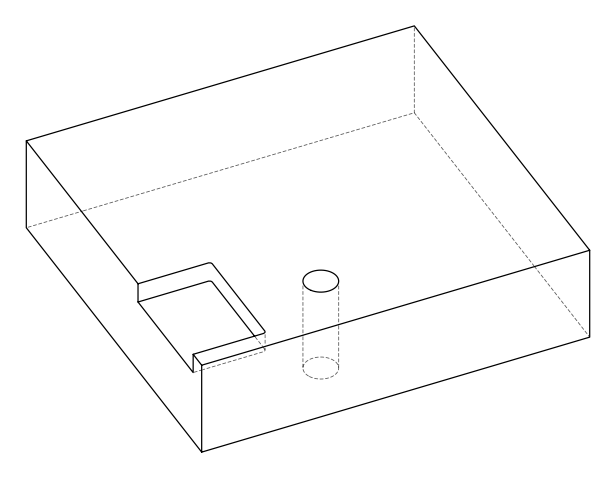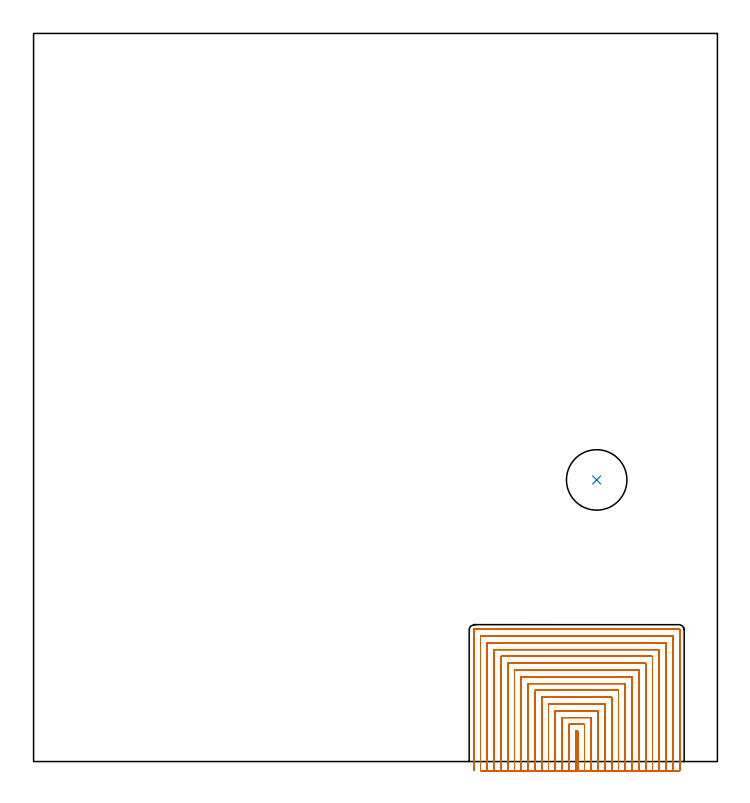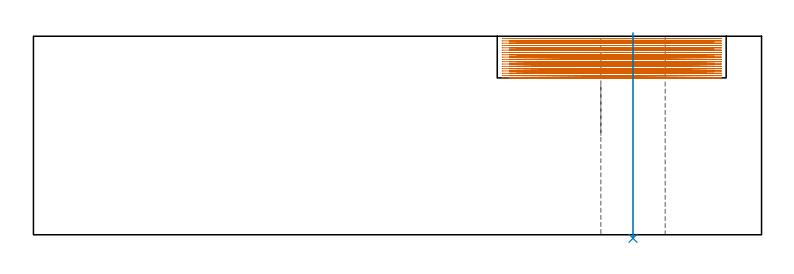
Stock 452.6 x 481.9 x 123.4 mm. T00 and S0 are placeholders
(PLAN: 2 operations, 1 tool changes, 187 min)
(1 MILL_SLOT | SLOT_PARTIAL_RECTANGULAR | NXT0201_008 | Follow Part, ap 1.5, ae 75% | 186.45 min | 333811 mm3)
(2 INDEXABLE_INSERT_DRILL_THROUGH_HOLE_FROM_SOLID | STEP1HOLE | NXT0302_035 | 0.51 min | 154961 mm3)
(TOOL NXT0201_008 | ENDMILL 6mm [2P460-0600-NA 1630] | D6 FL26 Z6)
(TOOL NXT0302_035 | Index. Insert Drill 40mm [880-D4000L40-05] | D40 PA176 FL200 Z2)
(OP 1 MILL_SLOT)
G17 G21 G94 G90
T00 M6
G54
G17 G0 G90 X360.1 Y-6. S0 M3
G43 Z133.4 H1
Z121.961
G94 G1 Y-3. F250.
Y20.1 F500.
X358.8
Y-3.
Y-6. F250.
X364.6
Y-3.
Y24.6 F500.
X354.3
Y-3.
Y-6. F250.
X369.1
Y-3.
Y29.1 F500.
X349.8
Y-3.
Y-6. F250.
X373.6
Y-3.
Y33.6 F500.
X345.3
Y-3.
Y-6. F250.
X378.1
Y-3.
Y38.1 F500.
X340.8
Y-3.
Y-6. F250.
X382.6
Y-3.
Y42.6 F500.
X336.3
Y-3.
Y-6. F250.
X387.1
Y-3.
Y47.1 F500.
X331.8
Y-3.
Y-6. F250.
X391.6
Y-3.
Y51.6 F500.
X327.3
Y-3.
Y-6. F250.
X396.1
Y-3.
Y56.1 F500.
X322.8
Y-3.
Y-6. F250.
X400.6
Y-3.
Y60.6 F500.
X318.3
Y-3.
Y-6. F250.
X405.1
Y-3.
Y65.1 F500.
X313.8
Y-3.
Y-6. F250.
X409.6
Y-3.
Y69.6 F500.
X309.3
Y-3.
Y-6. F250.
X414.1
Y-3.
Y74.1 F500.
X304.8
Y-3.
Y-6. F250.
X418.6
Y-3.
Y78.6 F500.
X300.3
Y-3.
Y-6. F250.
X423.1
Y-3.
Y83.1 F500.
X295.8
Y-3.
Y-6. F250.
X427.6
Y-3.
Y87.3 F500.
G3 X427.3 Y87.6 R0.3
G1 X291.6
G3 X291.3 Y87.3 R0.3
G1 Y-3.
Y-6. F250.
G0 X360.1 Z120.522
G1 Y-3.
Y20.1 F500.
X358.8
Y-3.
Y-6. F250.
X364.6
Y-3.
Y24.6 F500.
X354.3
Y-3.
Y-6. F250.
X369.1
Y-3.
Y29.1 F500.
X349.8
Y-3.
Y-6. F250.
X373.6
Y-3.
Y33.6 F500.
X345.3
Y-3.
Y-6. F250.
X378.1
Y-3.
Y38.1 F500.
X340.8
Y-3.
Y-6. F250.
X382.6
Y-3.
Y42.6 F500.
X336.3
Y-3.
Y-6. F250.
X387.1
Y-3.
Y47.1 F500.
X331.8
Y-3.
Y-6. F250.
X391.6
Y-3.
Y51.6 F500.
X327.3
Y-3.
Y-6. F250.
X396.1
Y-3.
Y56.1 F500.
X322.8
Y-3.
Y-6. F250.
X400.6
Y-3.
Y60.6 F500.
X318.3
Y-3.
Y-6. F250.
X405.1
Y-3.
Y65.1 F500.
X313.8
Y-3.
Y-6. F250.
X409.6
Y-3.
Y69.6 F500.
X309.3
Y-3.
Y-6. F250.
X414.1
Y-3.
Y74.1 F500.
X304.8
Y-3.
Y-6. F250.
X418.6
Y-3.
Y78.6 F500.
X300.3
Y-3.
Y-6. F250.
X423.1
Y-3.
Y83.1 F500.
X295.8
Y-3.
Y-6. F250.
X427.6
Y-3.
Y87.3 F500.
G3 X427.3 Y87.6 R0.3
G1 X291.6
G3 X291.3 Y87.3 R0.3
G1 Y-3.
Y-6. F250.
G0 X360.1 Z119.083
G1 Y-3.
Y20.1 F500.
X358.8
Y-3.
Y-6. F250.
X364.6
Y-3.
Y24.6 F500.
X354.3
Y-3.
Y-6. F250.
X369.1
Y-3.
Y29.1 F500.
X349.8
Y-3.
Y-6. F250.
X373.6
Y-3.
Y33.6 F500.
X345.3
Y-3.
Y-6. F250.
X378.1
Y-3.
Y38.1 F500.
X340.8
Y-3.
Y-6. F250.
X382.6
Y-3.
Y42.6 F500.
X336.3
Y-3.
Y-6. F250.
X387.1
Y-3.
Y47.1 F500.
X331.8
Y-3.
Y-6. F250.
X391.6
Y-3.
Y51.6 F500.
X327.3
Y-3.
Y-6. F250.
X396.1
Y-3.
Y56.1 F500.
X322.8
Y-3.
Y-6. F250.
X400.6
Y-3.
Y60.6 F500.
X318.3
Y-3.
Y-6. F250.
X405.1
Y-3.
Y65.1 F500.
X313.8
Y-3.
Y-6. F250.
X409.6
Y-3.
Y69.6 F500.
X309.3
Y-3.
Y-6. F250.
X414.1
Y-3.
Y74.1 F500.
X304.8
Y-3.
Y-6. F250.
X418.6
Y-3.
Y78.6 F500.
X300.3
Y-3.
Y-6. F250.
X423.1
Y-3.
Y83.1 F500.
X295.8
Y-3.
Y-6. F250.
X427.6
Y-3.
Y87.3 F500.
G3 X427.3 Y87.6 R0.3
G1 X291.6
G3 X291.3 Y87.3 R0.3
G1 Y-3.
Y-6. F250.
G0 X360.1 Z117.644
G1 Y-3.
Y20.1 F500.
X358.8
Y-3.
Y-6. F250.
X364.6
Y-3.
Y24.6 F500.
X354.3
Y-3.
Y-6. F250.
X369.1
Y-3.
Y29.1 F500.
X349.8
Y-3.
Y-6. F250.
X373.6
Y-3.
Y33.6 F500.
X345.3
Y-3.
Y-6. F250.
X378.1
Y-3.
Y38.1 F500.
X340.8
Y-3.
Y-6. F250.
X382.6
Y-3.
Y42.6 F500.
X336.3
Y-3.
Y-6. F250.
X387.1
Y-3.
Y47.1 F500.
X331.8
Y-3.
Y-6. F250.
X391.6
Y-3.
Y51.6 F500.
X327.3
Y-3.
Y-6. F250.
X396.1
Y-3.
Y56.1 F500.
X322.8
Y-3.
Y-6. F250.
X400.6
Y-3.
Y60.6 F500.
X318.3
Y-3.
Y-6. F250.
X405.1
Y-3.
Y65.1 F500.
X313.8
Y-3.
Y-6. F250.
X409.6
Y-3.
Y69.6 F500.
X309.3
Y-3.
Y-6. F250.
X414.1
Y-3.
Y74.1 F500.
X304.8
Y-3.
Y-6. F250.
X418.6
Y-3.
Y78.6 F500.
X300.3
Y-3.
Y-6. F250.
X423.1
Y-3.
Y83.1 F500.
X295.8
Y-3.
Y-6. F250.
X427.6
Y-3.
Y87.3 F500.
G3 X427.3 Y87.6 R0.3
G1 X291.6
G3 X291.3 Y87.3 R0.3
G1 Y-3.
Y-6. F250.
G0 X360.1 Z116.205
G1 Y-3.
Y20.1 F500.
X358.8
Y-3.
Y-6. F250.
X364.6
Y-3.
Y24.6 F500.
X354.3
Y-3.
Y-6. F250.
X369.1
Y-3.
Y29.1 F500.
X349.8
Y-3.
Y-6. F250.
X373.6
Y-3.
Y33.6 F500.
X345.3
Y-3.
Y-6. F250.
X378.1
Y-3.
Y38.1 F500.
X340.8
Y-3.
Y-6. F250.
X382.6
Y-3.
Y42.6 F500.
X336.3
Y-3.
Y-6. F250.
X387.1
Y-3.
Y47.1 F500.
X331.8
Y-3.
Y-6. F250.
X391.6
Y-3.
Y51.6 F500.
X327.3
Y-3.
Y-6. F250.
X396.1
Y-3.
Y56.1 F500.
X322.8
Y-3.
Y-6. F250.
X400.6
Y-3.
Y60.6 F500.
X318.3
Y-3.
Y-6. F250.
X405.1
Y-3.
Y65.1 F500.
X313.8
Y-3.
Y-6. F250.
X409.6
Y-3.
Y69.6 F500.
X309.3
Y-3.
Y-6. F250.
X414.1
Y-3.
Y74.1 F500.
X304.8
Y-3.
Y-6. F250.
X418.6
Y-3.
Y78.6 F500.
X300.3
Y-3.
Y-6. F250.
X423.1
Y-3.
Y83.1 F500.
X295.8
Y-3.
Y-6. F250.
X427.6
Y-3.
Y87.3 F500.
G3 X427.3 Y87.6 R0.3
G1 X291.6
G3 X291.3 Y87.3 R0.3
G1 Y-3.
Y-6. F250.
G0 X360.1 Z114.767
G1 Y-3.
Y20.1 F500.
X358.8
Y-3.
Y-6. F250.
X364.6
Y-3.
Y24.6 F500.
X354.3
Y-3.
Y-6. F250.
X369.1
Y-3.
Y29.1 F500.
X349.8
Y-3.
Y-6. F250.
X373.6
Y-3.
Y33.6 F500.
X345.3
Y-3.
Y-6. F250.
X378.1
Y-3.
Y38.1 F500.
X340.8
Y-3.
Y-6. F250.
X382.6
Y-3.
Y42.6 F500.
X336.3
Y-3.
Y-6. F250.
X387.1
Y-3.
Y47.1 F500.
X331.8
Y-3.
Y-6. F250.
X391.6
Y-3.
Y51.6 F500.
X327.3
Y-3.
Y-6. F250.
X396.1
Y-3.
Y56.1 F500.
X322.8
Y-3.
Y-6. F250.
X400.6
Y-3.
Y60.6 F500.
X318.3
Y-3.
Y-6. F250.
X405.1
Y-3.
Y65.1 F500.
X313.8
Y-3.
Y-6. F250.
X409.6
Y-3.
Y69.6 F500.
X309.3
Y-3.
Y-6. F250.
X414.1
Y-3.
Y74.1 F500.
X304.8
Y-3.
Y-6. F250.
X418.6
Y-3.
Y78.6 F500.
X300.3
Y-3.
Y-6. F250.
X423.1
Y-3.
Y83.1 F500.
X295.8
Y-3.
Y-6. F250.
X427.6
Y-3.
Y87.3 F500.
G3 X427.3 Y87.6 R0.3
G1 X291.6
G3 X291.3 Y87.3 R0.3
G1 Y-3.
Y-6. F250.
G0 X360.1 Z113.328
G1 Y-3.
Y20.1 F500.
X358.8
Y-3.
Y-6. F250.
X364.6
Y-3.
Y24.6 F500.
X354.3
Y-3.
Y-6. F250.
X369.1
Y-3.
Y29.1 F500.
X349.8
Y-3.
Y-6. F250.
X373.6
Y-3.
Y33.6 F500.
X345.3
Y-3.
Y-6. F250.
X378.1
Y-3.
Y38.1 F500.
X340.8
Y-3.
Y-6. F250.
X382.6
Y-3.
Y42.6 F500.
X336.3
Y-3.
Y-6. F250.
X387.1
Y-3.
Y47.1 F500.
X331.8
Y-3.
Y-6. F250.
X391.6
Y-3.
Y51.6 F500.
X327.3
Y-3.
Y-6. F250.
X396.1
Y-3.
Y56.1 F500.
X322.8
Y-3.
Y-6. F250.
X400.6
Y-3.
Y60.6 F500.
X318.3
Y-3.
Y-6. F250.
X405.1
Y-3.
Y65.1 F500.
X313.8
Y-3.
Y-6. F250.
X409.6
Y-3.
Y69.6 F500.
X309.3
Y-3.
Y-6. F250.
X414.1
Y-3.
Y74.1 F500.
X304.8
Y-3.
Y-6. F250.
X418.6
Y-3.
Y78.6 F500.
X300.3
Y-3.
Y-6. F250.
X423.1
Y-3.
Y83.1 F500.
X295.8
Y-3.
Y-6. F250.
X427.6
Y-3.
Y87.3 F500.
G3 X427.3 Y87.6 R0.3
G1 X291.6
G3 X291.3 Y87.3 R0.3
G1 Y-3.
Y-6. F250.
G0 X360.1 Z111.889
G1 Y-3.
Y20.1 F500.
X358.8
Y-3.
Y-6. F250.
X364.6
Y-3.
Y24.6 F500.
X354.3
Y-3.
Y-6. F250.
X369.1
Y-3.
Y29.1 F500.
X349.8
Y-3.
Y-6. F250.
X373.6
Y-3.
Y33.6 F500.
X345.3
Y-3.
Y-6. F250.
X378.1
Y-3.
Y38.1 F500.
X340.8
Y-3.
Y-6. F250.
X382.6
Y-3.
Y42.6 F500.
X336.3
Y-3.
Y-6. F250.
X387.1
Y-3.
Y47.1 F500.
X331.8
Y-3.
Y-6. F250.
X391.6
Y-3.
Y51.6 F500.
X327.3
Y-3.
Y-6. F250.
X396.1
Y-3.
Y56.1 F500.
X322.8
Y-3.
Y-6. F250.
X400.6
Y-3.
Y60.6 F500.
X318.3
Y-3.
Y-6. F250.
X405.1
Y-3.
Y65.1 F500.
X313.8
Y-3.
Y-6. F250.
X409.6
Y-3.
Y69.6 F500.
X309.3
Y-3.
Y-6. F250.
X414.1
Y-3.
Y74.1 F500.
X304.8
Y-3.
Y-6. F250.
X418.6
Y-3.
Y78.6 F500.
X300.3
Y-3.
Y-6. F250.
X423.1
Y-3.
Y83.1 F500.
X295.8
Y-3.
Y-6. F250.
X427.6
Y-3.
Y87.3 F500.
G3 X427.3 Y87.6 R0.3
G1 X291.6
G3 X291.3 Y87.3 R0.3
G1 Y-3.
Y-6. F250.
G0 X360.1 Z110.45
G1 Y-3.
Y20.1 F500.
X358.8
Y-3.
Y-6. F250.
X364.6
Y-3.
Y24.6 F500.
X354.3
Y-3.
Y-6. F250.
X369.1
Y-3.
Y29.1 F500.
X349.8
Y-3.
Y-6. F250.
X373.6
Y-3.
Y33.6 F500.
X345.3
Y-3.
Y-6. F250.
X378.1
Y-3.
Y38.1 F500.
X340.8
Y-3.
Y-6. F250.
X382.6
Y-3.
Y42.6 F500.
X336.3
Y-3.
Y-6. F250.
X387.1
Y-3.
Y47.1 F500.
X331.8
Y-3.
Y-6. F250.
X391.6
Y-3.
Y51.6 F500.
X327.3
Y-3.
Y-6. F250.
X396.1
Y-3.
Y56.1 F500.
X322.8
Y-3.
Y-6. F250.
X400.6
Y-3.
Y60.6 F500.
X318.3
Y-3.
Y-6. F250.
X405.1
Y-3.
Y65.1 F500.
X313.8
Y-3.
Y-6. F250.
X409.6
Y-3.
Y69.6 F500.
X309.3
Y-3.
Y-6. F250.
X414.1
Y-3.
Y74.1 F500.
X304.8
Y-3.
Y-6. F250.
X418.6
Y-3.
Y78.6 F500.
X300.3
Y-3.
Y-6. F250.
X423.1
Y-3.
Y83.1 F500.
X295.8
Y-3.
Y-6. F250.
X427.6
Y-3.
Y87.3 F500.
G3 X427.3 Y87.6 R0.3
G1 X291.6
G3 X291.3 Y87.3 R0.3
G1 Y-3.
Y-6. F250.
G0 X360.1 Z109.011
G1 Y-3.
Y20.1 F500.
X358.8
Y-3.
Y-6. F250.
X364.6
Y-3.
Y24.6 F500.
X354.3
Y-3.
Y-6. F250.
X369.1
Y-3.
Y29.1 F500.
X349.8
Y-3.
Y-6. F250.
X373.6
Y-3.
Y33.6 F500.
X345.3
Y-3.
Y-6. F250.
X378.1
Y-3.
Y38.1 F500.
X340.8
Y-3.
Y-6. F250.
X382.6
Y-3.
Y42.6 F500.
X336.3
Y-3.
Y-6. F250.
X387.1
Y-3.
Y47.1 F500.
X331.8
Y-3.
Y-6. F250.
X391.6
Y-3.
Y51.6 F500.
X327.3
Y-3.
Y-6. F250.
X396.1
Y-3.
Y56.1 F500.
X322.8
Y-3.
Y-6. F250.
X400.6
Y-3.
Y60.6 F500.
X318.3
Y-3.
Y-6. F250.
X405.1
Y-3.
Y65.1 F500.
X313.8
Y-3.
Y-6. F250.
X409.6
Y-3.
Y69.6 F500.
X309.3
Y-3.
Y-6. F250.
X414.1
Y-3.
Y74.1 F500.
X304.8
Y-3.
Y-6. F250.
X418.6
Y-3.
Y78.6 F500.
X300.3
Y-3.
Y-6. F250.
X423.1
Y-3.
Y83.1 F500.
X295.8
Y-3.
Y-6. F250.
X427.6
Y-3.
Y87.3 F500.
G3 X427.3 Y87.6 R0.3
G1 X291.6
G3 X291.3 Y87.3 R0.3
G1 Y-3.
Y-6. F250.
G0 X360.1 Z107.572
G1 Y-3.
Y20.1 F500.
X358.8
Y-3.
Y-6. F250.
X364.6
Y-3.
Y24.6 F500.
X354.3
Y-3.
Y-6. F250.
X369.1
Y-3.
Y29.1 F500.
X349.8
Y-3.
Y-6. F250.
X373.6
Y-3.
Y33.6 F500.
X345.3
Y-3.
Y-6. F250.
X378.1
Y-3.
Y38.1 F500.
X340.8
Y-3.
Y-6. F250.
X382.6
Y-3.
Y42.6 F500.
X336.3
Y-3.
Y-6. F250.
X387.1
Y-3.
Y47.1 F500.
X331.8
Y-3.
Y-6. F250.
X391.6
Y-3.
Y51.6 F500.
X327.3
Y-3.
Y-6. F250.
X396.1
Y-3.
Y56.1 F500.
X322.8
Y-3.
Y-6. F250.
X400.6
Y-3.
Y60.6 F500.
X318.3
Y-3.
Y-6. F250.
X405.1
Y-3.
Y65.1 F500.
X313.8
Y-3.
Y-6. F250.
X409.6
Y-3.
Y69.6 F500.
X309.3
Y-3.
Y-6. F250.
X414.1
Y-3.
Y74.1 F500.
X304.8
Y-3.
Y-6. F250.
X418.6
Y-3.
Y78.6 F500.
X300.3
Y-3.
Y-6. F250.
X423.1
Y-3.
Y83.1 F500.
X295.8
Y-3.
Y-6. F250.
X427.6
Y-3.
Y87.3 F500.
G3 X427.3 Y87.6 R0.3
G1 X291.6
G3 X291.3 Y87.3 R0.3
G1 Y-3.
Y-6. F250.
G0 X360.1 Z106.133
G1 Y-3.
Y20.1 F500.
X358.8
Y-3.
Y-6. F250.
X364.6
Y-3.
Y24.6 F500.
X354.3
Y-3.
Y-6. F250.
X369.1
Y-3.
Y29.1 F500.
X349.8
Y-3.
Y-6. F250.
X373.6
Y-3.
Y33.6 F500.
X345.3
Y-3.
Y-6. F250.
X378.1
Y-3.
Y38.1 F500.
X340.8
Y-3.
Y-6. F250.
X382.6
Y-3.
Y42.6 F500.
X336.3
Y-3.
Y-6. F250.
X387.1
Y-3.
Y47.1 F500.
X331.8
Y-3.
Y-6. F250.
X391.6
Y-3.
Y51.6 F500.
X327.3
Y-3.
Y-6. F250.
X396.1
Y-3.
Y56.1 F500.
X322.8
Y-3.
Y-6. F250.
X400.6
Y-3.
Y60.6 F500.
X318.3
Y-3.
Y-6. F250.
X405.1
Y-3.
Y65.1 F500.
X313.8
Y-3.
Y-6. F250.
X409.6
Y-3.
Y69.6 F500.
X309.3
Y-3.
Y-6. F250.
X414.1
Y-3.
Y74.1 F500.
X304.8
Y-3.
Y-6. F250.
X418.6
Y-3.
Y78.6 F500.
X300.3
Y-3.
Y-6. F250.
X423.1
Y-3.
Y83.1 F500.
X295.8
Y-3.
Y-6. F250.
X427.6
Y-3.
Y87.3 F500.
G3 X427.3 Y87.6 R0.3
G1 X291.6
G3 X291.3 Y87.3 R0.3
G1 Y-3.
Y-6. F250.
G0 X360.1 Z104.694
G1 Y-3.
Y20.1 F500.
X358.8
Y-3.
Y-6. F250.
X364.6
Y-3.
Y24.6 F500.
X354.3
Y-3.
Y-6. F250.
X369.1
Y-3.
Y29.1 F500.
X349.8
Y-3.
Y-6. F250.
X373.6
Y-3.
Y33.6 F500.
X345.3
Y-3.
Y-6. F250.
X378.1
Y-3.
Y38.1 F500.
X340.8
Y-3.
Y-6. F250.
X382.6
Y-3.
Y42.6 F500.
X336.3
Y-3.
Y-6. F250.
X387.1
Y-3.
Y47.1 F500.
X331.8
Y-3.
Y-6. F250.
X391.6
Y-3.
Y51.6 F500.
X327.3
Y-3.
Y-6. F250.
X396.1
Y-3.
Y56.1 F500.
X322.8
Y-3.
Y-6. F250.
X400.6
Y-3.
Y60.6 F500.
X318.3
Y-3.
Y-6. F250.
X405.1
Y-3.
Y65.1 F500.
X313.8
Y-3.
Y-6. F250.
X409.6
Y-3.
Y69.6 F500.
X309.3
Y-3.
Y-6. F250.
X414.1
Y-3.
Y74.1 F500.
X304.8
Y-3.
Y-6. F250.
X418.6
Y-3.
Y78.6 F500.
X300.3
Y-3.
Y-6. F250.
X423.1
Y-3.
Y83.1 F500.
X295.8
Y-3.
Y-6. F250.
X427.6
Y-3.
Y87.3 F500.
G3 X427.3 Y87.6 R0.3
G1 X291.6
G3 X291.3 Y87.3 R0.3
G1 Y-3.
Y-6. F250.
G0 X360.1 Z103.256
G1 Y-3.
Y20.1 F500.
X358.8
Y-3.
Y-6. F250.
X364.6
Y-3.
Y24.6 F500.
X354.3
Y-3.
Y-6. F250.
X369.1
Y-3.
Y29.1 F500.
X349.8
Y-3.
Y-6. F250.
X373.6
Y-3.
Y33.6 F500.
X345.3
Y-3.
Y-6. F250.
X378.1
Y-3.
Y38.1 F500.
X340.8
Y-3.
Y-6. F250.
X382.6
Y-3.
Y42.6 F500.
X336.3
Y-3.
Y-6. F250.
X387.1
Y-3.
Y47.1 F500.
X331.8
Y-3.
Y-6. F250.
X391.6
Y-3.
Y51.6 F500.
X327.3
Y-3.
Y-6. F250.
X396.1
Y-3.
Y56.1 F500.
X322.8
Y-3.
Y-6. F250.
X400.6
Y-3.
Y60.6 F500.
X318.3
Y-3.
Y-6. F250.
X405.1
Y-3.
Y65.1 F500.
X313.8
Y-3.
Y-6. F250.
X409.6
Y-3.
Y69.6 F500.
X309.3
Y-3.
Y-6. F250.
X414.1
Y-3.
Y74.1 F500.
X304.8
Y-3.
Y-6. F250.
X418.6
Y-3.
Y78.6 F500.
X300.3
Y-3.
Y-6. F250.
X423.1
Y-3.
Y83.1 F500.
X295.8
Y-3.
Y-6. F250.
X427.6
Y-3.
Y87.3 F500.
G3 X427.3 Y87.6 R0.3
G1 X291.6
G3 X291.3 Y87.3 R0.3
G1 Y-3.
Y-6. F250.
G0 X360.1 Z101.817
G1 Y-3.
Y20.1 F500.
X358.8
Y-3.
Y-6. F250.
X364.6
Y-3.
Y24.6 F500.
X354.3
Y-3.
Y-6. F250.
X369.1
Y-3.
Y29.1 F500.
X349.8
Y-3.
Y-6. F250.
X373.6
Y-3.
Y33.6 F500.
X345.3
Y-3.
Y-6. F250.
X378.1
Y-3.
Y38.1 F500.
X340.8
Y-3.
Y-6. F250.
X382.6
Y-3.
Y42.6 F500.
X336.3
Y-3.
Y-6. F250.
X387.1
Y-3.
Y47.1 F500.
X331.8
Y-3.
Y-6. F250.
X391.6
Y-3.
Y51.6 F500.
X327.3
Y-3.
Y-6. F250.
X396.1
Y-3.
Y56.1 F500.
X322.8
Y-3.
Y-6. F250.
X400.6
Y-3.
Y60.6 F500.
X318.3
Y-3.
Y-6. F250.
X405.1
Y-3.
Y65.1 F500.
X313.8
Y-3.
Y-6. F250.
X409.6
Y-3.
Y69.6 F500.
X309.3
Y-3.
Y-6. F250.
X414.1
Y-3.
Y74.1 F500.
X304.8
Y-3.
Y-6. F250.
X418.6
Y-3.
Y78.6 F500.
X300.3
Y-3.
Y-6. F250.
X423.1
Y-3.
Y83.1 F500.
X295.8
Y-3.
Y-6. F250.
X427.6
Y-3.
Y87.3 F500.
G3 X427.3 Y87.6 R0.3
G1 X291.6
G3 X291.3 Y87.3 R0.3
G1 Y-3.
Y-6. F250.
G0 X360.1 Z100.378
G1 Y-3.
Y20.1 F500.
X358.8
Y-3.
Y-6. F250.
X364.6
Y-3.
Y24.6 F500.
X354.3
Y-3.
Y-6. F250.
X369.1
Y-3.
Y29.1 F500.
X349.8
Y-3.
Y-6. F250.
X373.6
Y-3.
Y33.6 F500.
X345.3
Y-3.
Y-6. F250.
X378.1
Y-3.
Y38.1 F500.
X340.8
Y-3.
Y-6. F250.
X382.6
Y-3.
Y42.6 F500.
X336.3
Y-3.
Y-6. F250.
X387.1
Y-3.
Y47.1 F500.
X331.8
Y-3.
Y-6. F250.
X391.6
Y-3.
Y51.6 F500.
X327.3
Y-3.
Y-6. F250.
X396.1
Y-3.
Y56.1 F500.
X322.8
Y-3.
Y-6. F250.
X400.6
Y-3.
Y60.6 F500.
X318.3
Y-3.
Y-6. F250.
X405.1
Y-3.
Y65.1 F500.
X313.8
Y-3.
Y-6. F250.
X409.6
Y-3.
Y69.6 F500.
X309.3
Y-3.
Y-6. F250.
X414.1
Y-3.
Y74.1 F500.
X304.8
Y-3.
Y-6. F250.
X418.6
Y-3.
Y78.6 F500.
X300.3
Y-3.
Y-6. F250.
X423.1
Y-3.
Y83.1 F500.
X295.8
Y-3.
Y-6. F250.
X427.6
Y-3.
Y87.3 F500.
G3 X427.3 Y87.6 R0.3
G1 X291.6
G3 X291.3 Y87.3 R0.3
G1 Y-3.
Y-6. F250.
G0 X360.1 Z98.939
G1 Y-3.
Y20.1 F500.
X358.8
Y-3.
Y-6. F250.
X364.6
Y-3.
Y24.6 F500.
X354.3
Y-3.
Y-6. F250.
X369.1
Y-3.
Y29.1 F500.
X349.8
Y-3.
Y-6. F250.
X373.6
Y-3.
Y33.6 F500.
X345.3
Y-3.
Y-6. F250.
X378.1
Y-3.
Y38.1 F500.
X340.8
Y-3.
Y-6. F250.
X382.6
Y-3.
Y42.6 F500.
X336.3
Y-3.
Y-6. F250.
X387.1
Y-3.
Y47.1 F500.
X331.8
Y-3.
Y-6. F250.
X391.6
Y-3.
Y51.6 F500.
X327.3
Y-3.
Y-6. F250.
X396.1
Y-3.
Y56.1 F500.
X322.8
Y-3.
Y-6. F250.
X400.6
Y-3.
Y60.6 F500.
X318.3
Y-3.
Y-6. F250.
X405.1
Y-3.
Y65.1 F500.
X313.8
Y-3.
Y-6. F250.
X409.6
Y-3.
Y69.6 F500.
X309.3
Y-3.
Y-6. F250.
X414.1
Y-3.
Y74.1 F500.
X304.8
Y-3.
Y-6. F250.
X418.6
Y-3.
Y78.6 F500.
X300.3
Y-3.
Y-6. F250.
X423.1
Y-3.
Y83.1 F500.
X295.8
Y-3.
Y-6. F250.
X427.6
Y-3.
Y87.3 F500.
G3 X427.3 Y87.6 R0.3
G1 X291.6
G3 X291.3 Y87.3 R0.3
G1 Y-3.
Y-6. F250.
G0 X360.1 Z97.5
G1 Y-3.
Y20.1 F500.
X358.8
Y-3.
Y-6. F250.
X364.6
Y-3.
Y24.6 F500.
X354.3
Y-3.
Y-6. F250.
X369.1
Y-3.
Y29.1 F500.
X349.8
Y-3.
Y-6. F250.
X373.6
Y-3.
Y33.6 F500.
X345.3
Y-3.
Y-6. F250.
X378.1
Y-3.
Y38.1 F500.
X340.8
Y-3.
Y-6. F250.
X382.6
Y-3.
Y42.6 F500.
X336.3
Y-3.
Y-6. F250.
X387.1
Y-3.
Y47.1 F500.
X331.8
Y-3.
Y-6. F250.
X391.6
Y-3.
Y51.6 F500.
X327.3
Y-3.
Y-6. F250.
X396.1
Y-3.
Y56.1 F500.
X322.8
Y-3.
Y-6. F250.
X400.6
Y-3.
Y60.6 F500.
X318.3
Y-3.
Y-6. F250.
X405.1
Y-3.
Y65.1 F500.
X313.8
Y-3.
Y-6. F250.
X409.6
Y-3.
Y69.6 F500.
X309.3
Y-3.
Y-6. F250.
X414.1
Y-3.
Y74.1 F500.
X304.8
Y-3.
Y-6. F250.
X418.6
Y-3.
Y78.6 F500.
X300.3
Y-3.
Y-6. F250.
X423.1
Y-3.
Y83.1 F500.
X295.8
Y-3.
Y-6. F250.
X427.6
Y-3.
Y87.3 F500.
G3 X427.3 Y87.6 R0.3
G1 X291.6
G3 X291.3 Y87.3 R0.3
G1 Y-3.
Y-6. F250.
G0 Z133.4
M5
M2
(OP 2 INDEXABLE_INSERT_DRILL_THROUGH_HOLE_FROM_SOLID)
G17 G21 G94 G90
T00 M6
G54
G17 G0 G90 X372.7 Y186.4 S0 M3
G43 Z133.4 H1
G94 G81 G98 Z-2.198 F250. R125.4
G80
M5
M2
